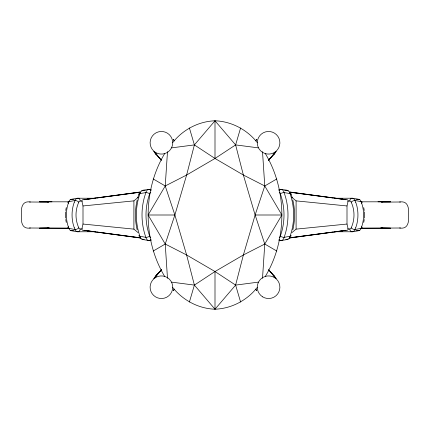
<?xml version="1.0" encoding="UTF-8"?>
<svg xmlns="http://www.w3.org/2000/svg" width="430" height="430" viewBox="0 0 430 430"><rect width="100%" height="100%" fill="white"/><g stroke="black" fill="none" stroke-linecap="round" stroke-linejoin="round"><path stroke-width="0.64" d="M257.231 287.476C247.105 300.35 231.426 308.632 215 309.213L194.387 285.095L186.62 254.974L174.865 215L165.233 185.964L167.485 151.677M262.515 278.323L264.767 244.036L255.135 215L243.38 175.026L235.613 144.905L215 120.787C198.574 121.368 182.895 129.65 172.769 142.524M65.591 211.952L65.591 218.048M364.409 218.048L364.409 211.952M164.706 276.479C142.62 239.746 142.62 190.253 164.706 153.521M265.294 153.521C287.38 190.253 287.38 239.746 265.294 276.479M65.752 210.458L66.258 207.588M364.248 219.542L363.742 222.412M292.835 229.824C295.157 220.042 295.141 209.732 292.787 199.955M137.213 199.955C134.859 209.732 134.843 220.042 137.165 229.824M81.759 229.47L83.001 224.046L83.001 205.954L81.759 200.53M348.241 229.47L346.999 224.046L346.999 205.954L348.241 200.53M257.231 142.524C247.105 129.65 231.426 121.368 215 120.787L194.387 144.905L186.62 175.026L174.865 215L165.233 244.036L167.485 278.323M172.726 287.503A11.304 11.304 0 0 1 155.526 296.867A11.304 11.304 0 0 1 156.015 277.291A11.304 11.304 0 0 1 172.726 287.503C182.933 300.307 198.552 308.649 215 309.213L235.613 285.095L243.38 254.974L255.135 215L264.767 185.964L262.515 151.677M137.734 197.907L138.954 193.914M189.399 302.043L194.387 285.095L215 271.529L243.38 254.974L264.767 244.036L281.892 215L264.767 185.964L243.38 175.026L215 158.471L194.387 144.905L189.399 127.957M240.601 302.043L235.613 285.095L215 271.529L186.62 254.974L165.233 244.036L148.108 215L165.233 185.964L186.62 175.026L215 158.471L235.613 144.905L240.601 127.957M361.608 226.793L361.05 228.325A5.01 3.117 84.7 0 1 358.426 230.706L352.331 231.775L334.325 231.749M68.391 203.207L68.956 201.675A5.01 3.117 84.7 0 1 71.573 199.294L77.669 198.225L95.675 198.251M279.253 237.618A2.795 1.844 -90 0 0 280.29 236.145C285.251 222.589 285.219 207.341 280.285 193.785A2.817 0.908 -17.4 0 1 284.036 192.581L290.04 193.575A2.822 0.876 -16.7 0 1 290.895 194.365M74.411 202.191L75.121 200.455M355.588 227.809L354.879 229.545M347.386 228.975L349.767 228.975A2.575 1.704 -90 0 0 351.202 227.841C354.917 219.8 354.927 210.2 351.197 202.165A2.575 1.704 90 0 0 349.767 201.036L347.386 201.025M153.703 278.661L156.106 275.845L155.262 276.823M272.942 155.241L275.469 152.317L268.417 160.293L274.544 153.397L271.658 156.692M274.738 153.177L273.894 154.155L276.296 151.338M156.106 275.845L154.531 277.683L161.583 269.707L155.456 276.603L158.342 273.308M273.894 154.155L275.469 152.317M255.571 140.841L256.78 139.449L255.544 140.857M155.456 276.603L157.057 274.759M174.429 289.159L173.22 290.551L174.456 289.143M158.073 273.593L156.708 275.152L161.583 269.707M161.4 269.863L159.863 271.567L161.503 269.787M268.599 160.137L270.137 158.433L268.497 160.213M268.417 160.293L271.927 156.407M83.001 205.954L133.907 200.869L138.03 197.44M291.97 232.56L296.093 229.131L346.999 224.046M153.198 251.055L165.233 244.036M264.767 185.964L276.802 178.945M68.95 201.675L75.116 200.45A5.036 3.123 84.7 0 1 77.669 198.262M352.331 231.738A5.036 3.123 84.7 0 0 354.9 229.566L361.05 228.325A2.86 1.188 23.7 0 0 361.85 227.035M87.118 199.165L140.067 192.022M289.266 238.064L342.882 230.835M82.286 199.837L139.949 192.151M83.941 199.751L95.874 198.16M97.201 197.983L121.722 194.715M123.05 194.537L140.282 192.242M289.718 237.758L306.95 235.463M308.278 235.285L332.798 232.017M334.126 231.84L346.059 230.249M289.39 237.935L347.714 230.163M171.608 147.872L194.387 144.905M235.613 285.095L258.392 282.128M30.406 201.998C21.667 200.487 20.903 208.657 21.5 215.005C20.898 221.353 21.651 229.523 30.39 228.007L68.268 228.196L39.377 228.19L49.24 227.798M381.302 202.127L399.594 202.003C408.333 200.482 409.097 208.657 408.5 215.005C409.102 221.353 408.349 229.523 399.61 228.007L361.732 228.196L390.623 228.19L380.76 227.798M278.704 189.356L281.714 189.463A5.687 3.628 -85.5 0 1 283.736 191.56A5.343 3.413 -85.5 0 1 284.085 192.581C289.395 207.158 289.229 223.514 283.891 238.059A5.665 3.596 85 0 1 281.516 240.547L278.753 240.585M151.247 240.585L148.484 240.547A5.665 3.596 -85 0 1 146.109 238.053C140.766 223.514 140.605 207.152 145.915 192.581A5.343 3.413 85.5 0 1 146.264 191.554A5.687 3.628 85.5 0 1 148.285 189.469L151.296 189.356M284.585 190.264L286.885 190.253A2.822 2.118 89.6 0 1 288.175 191.14M334.325 198.251L352.331 198.225L358.426 199.262A2.827 2.112 -82.3 0 1 359.308 199.713M95.675 231.749L77.669 231.775L71.573 230.738A2.827 2.112 -82.3 0 1 70.692 230.286M144.184 239.558L143.034 239.564A2.822 2.118 89.5 0 1 141.9 238.849M48.697 202.127L29.509 201.998M381.62 201.993L382.426 201.993M29.493 228.007L30.39 228.002M381.636 228.002L382.442 228.002M74.116 199.262L71.573 199.262A2.827 2.112 82.3 0 0 70.692 199.713M355.884 199.262L358.426 199.262A5.01 3.117 -84.7 0 1 361.06 201.665L361.608 203.207M82.614 228.975L80.233 228.975A2.575 1.704 90 0 1 78.797 227.841C75.083 219.8 75.073 210.2 78.803 202.165A2.575 1.704 -90 0 1 80.233 201.036L82.614 201.025M51.976 201.804L39.393 201.81L68.284 201.821M378.024 201.804L390.607 201.81L361.716 201.821M148.108 215L174.865 215M255.135 215L281.892 215M74.116 230.738L71.573 230.738A5.01 3.117 -84.7 0 1 68.94 228.335A2.86 1.188 -23.7 0 1 68.15 227.035M355.884 230.738L358.426 230.738A2.827 2.112 82.3 0 0 359.308 230.286M399.594 201.998L400.491 201.998M47.574 201.993L48.38 201.993M399.61 228.002L400.507 228.007M47.558 228.002L48.364 228.002M285.816 239.558L286.966 239.564A2.822 2.118 -89.5 0 0 288.1 238.849M145.415 190.264L143.115 190.253A2.822 2.118 -89.6 0 0 141.825 191.14M291.97 197.44L296.093 200.869L346.999 205.954M83.001 224.046L133.907 229.131L138.03 232.56M235.613 144.905L258.392 147.872M171.608 282.128L194.387 285.095M290.051 192.151L347.714 199.837M289.718 192.242L306.95 194.537M308.278 194.715L332.798 197.983M334.126 198.16L346.059 199.751M83.941 230.249L95.874 231.84M97.201 232.017L121.722 235.285M123.05 235.463L140.282 237.758M82.286 230.163L140.61 237.935M289.933 192.022L342.882 199.165M87.118 230.835L140.734 238.064M352.331 198.262A5.036 3.123 -84.7 0 1 354.9 200.434L361.05 201.675M77.669 231.738A5.036 3.123 -84.7 0 1 75.099 229.566L68.95 228.325L68.391 226.793M153.198 178.945L165.233 185.964M264.767 244.036L276.802 251.055M268.497 269.787L273.292 275.152M161.503 160.213L154.531 152.317L159.74 158.261M271.927 273.593L268.599 269.863M158.073 156.407L161.4 160.137M270.26 271.738L274.544 276.603L271.658 273.308M174.456 140.857L173.22 139.449L174.429 140.841M158.342 156.692L155.456 153.397L157.057 155.241M255.544 289.143L256.78 290.551L255.571 289.159M276.296 278.661L273.894 275.845L274.738 276.823M155.262 153.177L156.106 154.155L153.703 151.338M272.942 274.759L275.469 277.683L273.894 275.845M154.531 152.317L156.106 154.155M354.879 200.455L355.588 202.191M75.121 229.545L74.411 227.809M150.747 237.618A2.795 1.844 90 0 1 149.71 236.145C144.749 222.589 144.781 207.341 149.715 193.785A2.817 0.908 17.4 0 0 145.963 192.581L139.96 193.575A2.822 0.876 16.7 0 0 139.105 194.365M291.046 193.914L292.266 197.907M363.742 207.588L364.248 210.458M66.258 222.412L65.752 219.542M296.093 200.869L296.093 229.131M215 120.787L215 158.471M215 271.529L215 309.213M133.907 200.869L133.907 229.131M352.331 231.781A2.827 2.112 82.1 0 1 349.778 228.975M354.9 229.572A2.87 1.29 25.4 0 1 351.208 227.835M355.675 202.116A25.913 17.13 -90 0 1 355.675 227.884M351.235 202.165A2.87 1.252 -25.3 0 1 354.879 200.455M361.06 201.659A2.86 1.204 -24.1 0 1 361.845 202.965M349.746 201.025A2.827 2.145 -83.3 0 1 352.331 198.225M361.662 203.159A25.44 16.813 90 0 1 361.662 226.836M278.941 239.327A2.822 2.112 -89.8 0 0 281.005 240.596L286.966 239.564A5.633 3.585 85 0 0 290.094 236.226A2.822 0.865 16.6 0 0 290.9 235.393M280.301 236.151A2.817 0.908 17.4 0 0 284.101 237.355L290.099 236.231C294.851 222.525 294.829 207.265 290.04 193.575A5.633 3.601 -85.5 0 0 286.885 190.259L280.957 189.345A2.822 2.112 89.8 0 0 278.893 190.7M279.237 192.334A2.784 1.838 -90 0 1 280.274 193.796M151.059 239.327A2.822 2.112 89.8 0 1 148.995 240.596L143.034 239.564A5.633 3.585 -85 0 1 139.906 236.226A2.822 0.865 -16.6 0 1 139.1 235.393M149.699 236.151A2.817 0.908 -17.4 0 1 145.899 237.355L139.9 236.231C135.149 222.525 135.17 207.265 139.96 193.575A5.633 3.601 85.5 0 1 143.115 190.259L149.043 189.345A2.822 2.112 -89.8 0 1 151.107 190.7M149.726 193.796A2.784 1.838 90 0 1 150.763 192.334M80.222 228.975A2.827 2.112 -82.1 0 1 77.669 231.781M78.792 227.835A2.87 1.29 -25.4 0 1 75.099 229.572M74.325 227.884A25.913 17.13 90 0 1 74.325 202.116M75.121 200.455A2.87 1.252 25.3 0 1 78.765 202.165M68.155 202.965A2.86 1.204 24.1 0 1 68.94 201.659M77.669 198.225A2.827 2.145 83.3 0 1 80.254 201.025M68.338 226.836A25.44 16.813 -90 0 1 68.338 203.159M262.692 296.872A11.304 11.304 0 0 0 279.882 287.493A11.304 11.304 0 0 0 263.16 277.296A11.304 11.304 0 0 0 262.692 296.872M262.682 152.424A11.304 11.304 0 0 0 279.882 143.061A11.304 11.304 0 0 0 263.171 132.849A11.304 11.304 0 0 0 262.682 152.424M155.536 152.43A11.304 11.304 0 0 0 172.726 143.05A11.304 11.304 0 0 0 156.004 132.854A11.304 11.304 0 0 0 155.536 152.43"/></g></svg>
